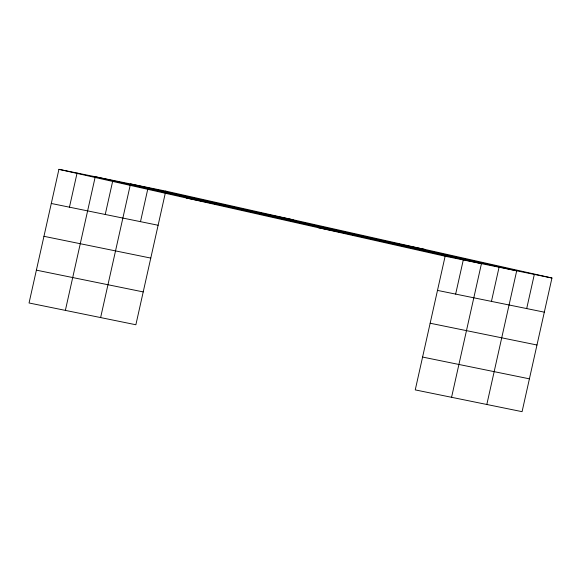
<?xml version="1.0" encoding="UTF-8"?>
<svg xmlns="http://www.w3.org/2000/svg" width="581" height="581" viewBox="0 0 581 581"><rect width="100%" height="100%" fill="white"/><g stroke="black" fill="none" stroke-linecap="round" stroke-linejoin="round"><path stroke-width="0.87" d="M165.752 191.098L58.928 169.332L29.05 302.984L135.874 324.757L165.752 191.098L551.95 278.016L522.072 411.668L415.248 389.902L445.126 256.243L551.95 278.016M69.451 207.185L77.084 173.029M65.37 310.385L95.248 176.733L481.446 263.643L451.568 397.302M105.241 214.476L112.874 180.321M100.622 317.575L130.5 183.916L516.698 270.833L486.82 404.485M140.493 221.659L148.126 187.51M455.649 294.095L463.282 259.947M491.439 301.386L499.072 267.238M526.691 308.576L534.324 274.421M186.37 198.012L293.194 219.785M317.676 227.563L424.508 249.336M51.295 203.481L158.119 225.254M437.486 290.398L544.317 312.164M43.953 236.314L150.777 258.087M430.151 323.232L536.975 345.005M36.392 270.15L143.216 291.916M422.59 357.061L529.414 378.834M58.928 169.332L445.126 256.243"/></g></svg>
